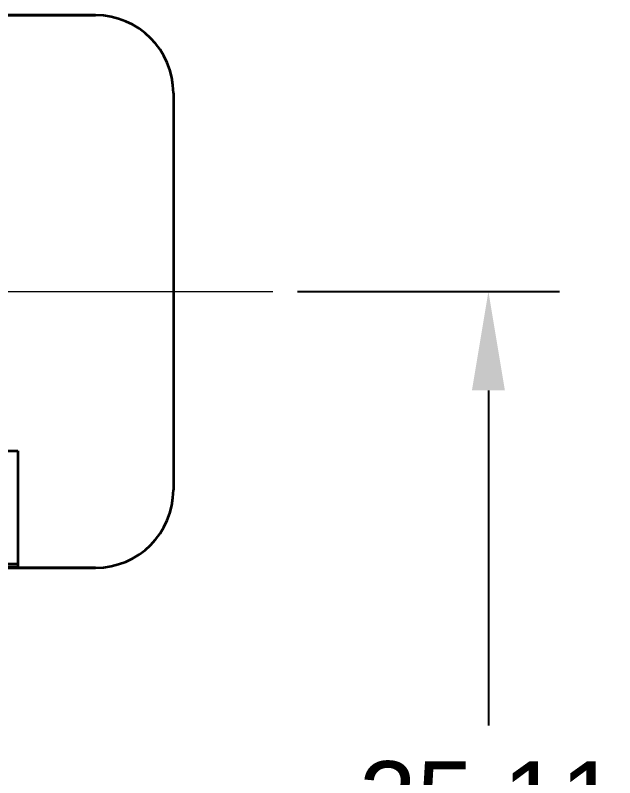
# Model space of a CAD drawing. Header units: inches. Extents: x -403 to 7, y 1 to 290.
# Drawn here: x -246.42 to -231.25, y 121.62 to 140.91 of the extents above; entities that cross this region are included whole.
import ezdxf

# ---------------------------------------------------------------- set-up
doc = ezdxf.new("R2010")
doc.units = ezdxf.units.IN
doc.header["$MEASUREMENT"] = 0
doc.set_wipeout_variables(frame=1)
doc.linetypes.add('点画线', pattern=[16, 10, -2, 2, -2])
doc.layers.add('中心线层', color=1, linetype='点画线', lineweight=18)
doc.layers.add('粗实线层', color=7, linetype='Continuous', lineweight=35)
doc.styles.get("Standard").update_dxf_attribs({"font": 'arial.ttf'})
doc.dimstyles.new('STANDARD 2 PLCS', dxfattribs={"dimtxt": 0.125, "dimasz": 0.18, "dimexe": 0.18, "dimexo": 0.0625, "dimgap": 0.09, "dimtad": 0, "dimtih": 1, "dimtoh": 1, "dimzin": 4, "dimdsep": 46, "dimtxsty": 'Standard', "dimcen": 0.09, "dimaunit": 1, "dimadec": 0, "dimazin": 1, "dimtfac": 1, "dimtofl": 0, "dimtmove": 1, "dimatfit": 3, "dimfxl": 1, "dimtolj": 1, "dimtzin": 4, "dimarcsym": 0})

# ---------------------------------------------------------------- blocks, each defined once
blk = doc.blocks.new('CF25-35-37风扇罩-3_1')
at = {"layer": '中心线层'}
for p, q in [((0, 5), (0, -5)), ((-5, 0), (5, 0))]:
    blk.add_line(p, q, dxfattribs=at)
at = {"layer": '粗实线层'}
for p, q in [((4.2, 49.5), (2.2, 49.5)), ((2.2, 49.5), (4.2, 49.5)), ((2.2, 49.5), (2.2, 3.79)), ((4.248, 49.499), (4.2, 49.5)), ((6.2, 49.5), (6.152, 49.499)), ((24.2, 49.5), (6.2, 49.5)), ((6.2, 49.5), (24.2, 49.5)), ((34.2, 39.5), (34.2, -11.5)), ((2.2, 3.79), (4.2, 3.79)), ((4.2, 3.79), (4.2, -2.65)), ((4.2, -2.65), (8.2, -2.65)), ((8.2, -2.65), (8.2, -6.476)), ((8.2, -6.476), (14.2, -6.476)), ((14.2, -6.476), (14.2, -21.373)), ((8.2, -20.972), (14.2, -20.972)), ((8.2, -21.5), (8.2, -20.972)), ((8.2, -21.373), (14.2, -21.373)), ((24.2, -21.5), (8.2, -21.5)), ((8.2, -21.5), (24.2, -21.5))]:
    blk.add_line(p, q, dxfattribs=at)
for centre, radius, start, end in [((5.2, 84.989), 35.504, 268.46351, 271.53716), ((24.2, 39.5), 10, 0, 90), ((24.2, -11.5), 10, 270, 0)]:
    blk.add_arc(centre, radius, start, end, dxfattribs=at)
blk = doc.blocks.new('3 STAGE FRONT VIEW')
blk.add_wipeout([(31.481, 19.589), (31.481, 25.417), (31.481, 25.417), (31.481, 29.629), (31.481, 29.629), (31.479, 29.732), (31.47, 29.835), (31.457, 29.937), (31.438, 30.038), (31.414, 30.138), (31.385, 30.237), (31.35, 30.334), (31.311, 30.43), (31.267, 30.523), (31.217, 30.613), (31.164, 30.701), (31.105, 30.786), (31.043, 30.868), (30.976, 30.946), (30.905, 31.021), (30.83, 31.092), (30.751, 31.159), (30.67, 31.222), (30.585, 31.28), (30.497, 31.334), (30.406, 31.383), (30.313, 31.427), (30.218, 31.467), (30.121, 31.501), (30.022, 31.531), (29.922, 31.555), (29.821, 31.573), (29.718, 31.587), (29.616, 31.595), (29.513, 31.598), (29.513, 31.598), (25.969, 31.598), (25.969, 31.598), (25.96, 31.597), (25.585, 31.597), (25.597, 31.597), (25.61, 31.597), (25.622, 31.596), (25.635, 31.596), (25.647, 31.596), (25.66, 31.596), (25.672, 31.596), (25.685, 31.595), (25.697, 31.595), (25.71, 31.595), (25.722, 31.595), (25.735, 31.595), (25.747, 31.595), (25.76, 31.595), (25.772, 31.595), (25.785, 31.595), (25.797, 31.595), (25.81, 31.595), (25.822, 31.595), (25.835, 31.595), (25.847, 31.595), (25.86, 31.595), (25.872, 31.596), (25.885, 31.596), (25.897, 31.596), (25.91, 31.596), (25.922, 31.596), (25.935, 31.597), (25.947, 31.597), (25.96, 31.597), (25.585, 31.597), (25.575, 31.598), (25.575, 31.598), (25.181, 31.598), (25.181, 31.598), (25.181, 25.417), (25.181, 25.417), (25.181, 22.599), (25.181, 22.599), (25.575, 22.599), (25.575, 22.599), (25.575, 21.853), (25.575, 21.853), (25.575, 21.331), (25.575, 21.331), (26.363, 21.331), (26.363, 21.331), (26.363, 20.578), (26.363, 20.578), (27.544, 20.578), (27.544, 20.578), (27.544, 17.724), (27.544, 17.724), (26.363, 17.724), (26.363, 17.724), (26.363, 17.645), (26.363, 17.645), (26.363, 17.62), (26.363, 17.62), (29.513, 17.62), (29.513, 17.62), (29.616, 17.623), (29.718, 17.631), (29.821, 17.644), (29.922, 17.663), (30.022, 17.687), (30.121, 17.716), (30.218, 17.751), (30.313, 17.79), (30.406, 17.834), (30.497, 17.884), (30.585, 17.937), (30.67, 17.996), (30.751, 18.059), (30.83, 18.126), (30.905, 18.196), (30.976, 18.271), (31.043, 18.35), (31.105, 18.431), (31.164, 18.516), (31.217, 18.604), (31.267, 18.695), (31.311, 18.788), (31.35, 18.883), (31.385, 18.98), (31.414, 19.079), (31.438, 19.179), (31.457, 19.281), (31.47, 19.383), (31.479, 19.486)]).dxf.layer = '粗实线层'
at = {"layer": '中心线层'}
blk.add_line((-20.728, 24.609), (33.998, 24.609), dxfattribs=at)
at = {"layer": '粗实线层', "xscale": 0.196870025, "yscale": 0.196870025, "zscale": 0.196870025}
blk.add_blockref('CF25-35-37风扇罩-3_1', (24.748, 21.853), dxfattribs=at)
blk = doc.blocks.new('*D156')
at = {"color": 0, "lineweight": -2, "transparency": 16777216}
for p, q in [((-239.276, 133.923), (-232.65, 133.923)), ((-234.45, 131.423), (-234.45, 122.949)), ((-234.45, 111.314), (-234.45, 119.234)), ((-242.248, 108.814), (-232.65, 108.814))]:
    blk.add_line(p, q, dxfattribs=at)
at = {"color": 0, "transparency": 16777216}
for points in [[(-234.866, 131.423), (-234.033, 131.423), (-234.45, 133.923)], [(-234.866, 111.314), (-234.033, 111.314), (-234.45, 108.814)]]:
    blk.add_solid(points, dxfattribs=at)
at = {"layer": 'Defpoints', "color": 0, "transparency": 16777216}
for p in [(-239.901, 133.923), (-234.45, 133.923), (-242.873, 108.814)]:
    blk.add_point(p, dxfattribs=at)
at = {"color": 0, "transparency": 16777216, "insert": (-234.45, 121.091), "char_height": 1.875, "attachment_point": 5}
blk.add_mtext('\\A1;25.11', dxfattribs=at)

msp = doc.modelspace()

# ---------------------------------------------------------------- block references
msp.add_blockref('3 STAGE FRONT VIEW', (-273.899, 109.314))

# ---------------------------------------------------------------- next in the draw order: dimensions: what is measured, and where the dimension line sits
dim = msp.add_linear_dim(base=(-234.45, 133.923), p1=(-242.873, 108.814), p2=(-239.901, 133.923), angle=90, dimstyle='STANDARD 2 PLCS', override={"dimscale": 10, "dimtxt": 0.1875, "dimasz": 0.25})
dim.commit()
dim.dimension.update_dxf_attribs({"geometry": '*D156', "text_midpoint": (-234.45, 121.091), "dimtype": 160})

doc.saveas('drawing.dxf')
